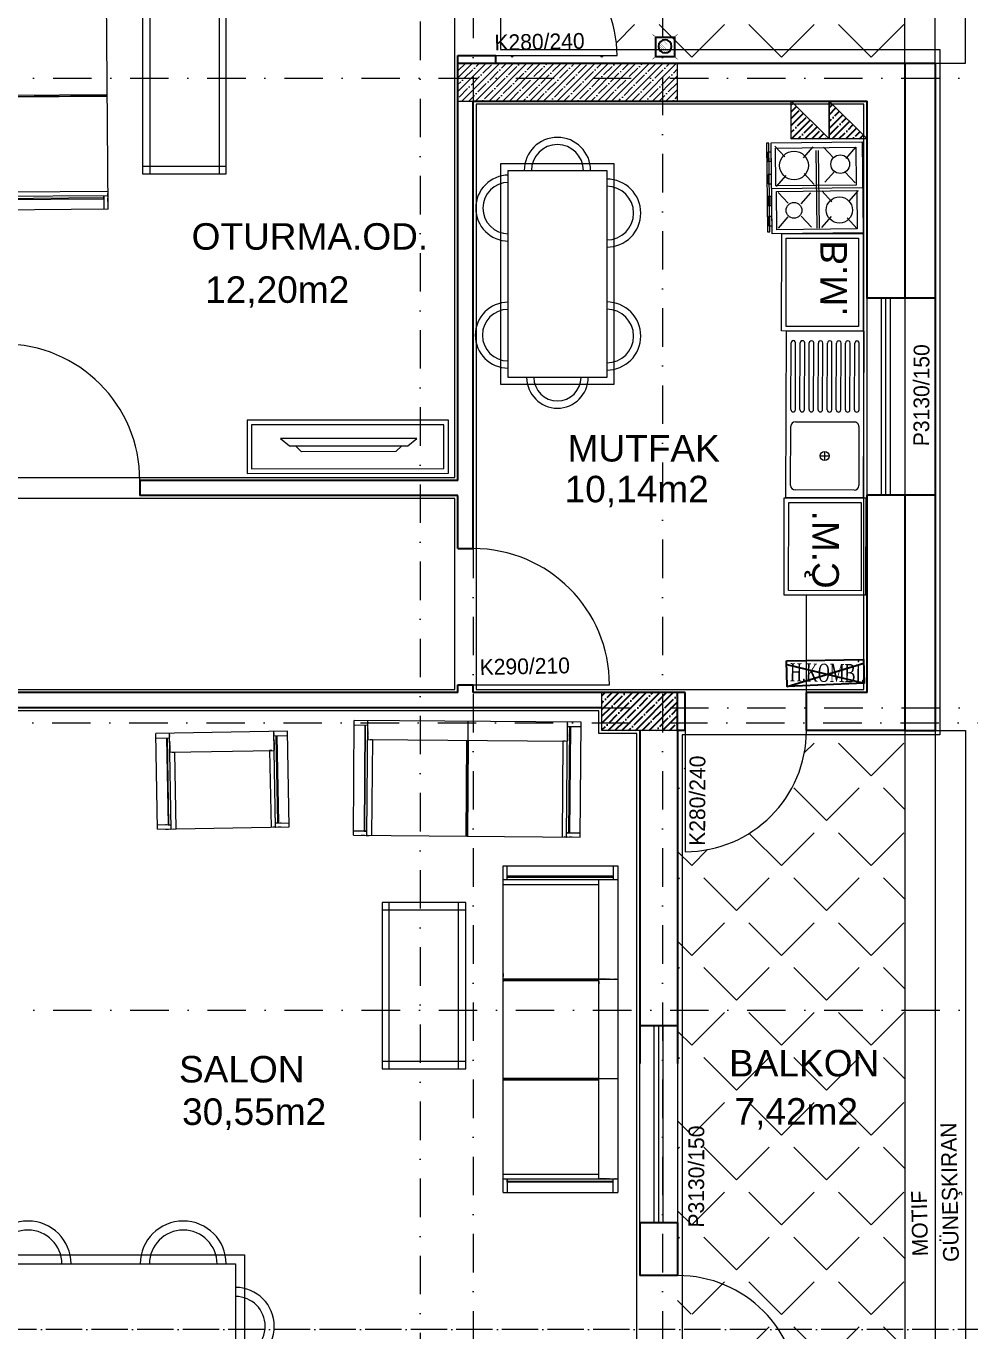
# Model space of a CAD drawing. Header units: millimetres. Extents: x -16104 to 67872, y -88009 to 12107.
# Drawn here: x 19817 to 20440, y 10589 to 11449 of the extents above; entities that cross this region are included whole.
import ezdxf

# ---------------------------------------------------------------- set-up
doc = ezdxf.new("R2010")
doc.units = ezdxf.units.MM
for name, pattern in [('ACAD_ISO04W100', [30, 24, -3, 0, -3]), ('ACAD_ISO07W100', [3, 0, -3]), ('DASHDOTX2', [50.8, 25.4, -12.7, 0, -12.7])]:
    doc.linetypes.add(name, pattern=pattern)
doc.layers.get('0').update_dxf_attribs({"color": 241})
for name, color, linetype, lineweight in [('AKS', 1, 'ACAD_ISO07W100', 5), ('akslar', 144, 'Continuous', 20), ('baca', 46, 'Continuous', 5), ('bacas', 11, 'Continuous', 5), ('balkon', 6, 'Continuous', 5), ('duvar', 123, 'Continuous', 25), ('emsal&kolon', 1, 'Continuous', 5), ('kapı', 3, 'Continuous', 5), ('kolon', 1, 'Continuous', 5), ('OLCU', 54, 'Continuous', 13), ('PASEMCON', 2, 'Continuous', 9), ('pencere', 5, 'Continuous', 5), ('POZ', 36, 'Continuous', 18), ('SıVA', 40, 'Continuous', 9), ('tefriş', 30, 'Continuous', 5), ('ÖLÇÜ', 252, 'Continuous', 20)]:
    doc.layers.add(name, color=color, linetype=linetype, lineweight=lineweight)
doc.layers.add('tarama korıdor', color=33, linetype='Continuous')
doc.styles.add('DIM', font='Txttw.shx', dxfattribs={"width": 0.6})
doc.styles.add('DIN', font='times.ttf', dxfattribs={"width": 0.6})
doc.styles.add('M2', font='stylu.ttf', dxfattribs={"height": 10})
doc.dimstyles.new('50', dxfattribs={"dimscale": 0, "dimtxt": 30, "dimasz": 1, "dimexe": 0, "dimexo": 2, "dimgap": 4, "dimtad": 1, "dimdec": 0, "dimzin": 0, "dimdsep": 46, "dimtxsty": 'DIM', "dimblk1": 'DOT', "dimblk2": 'DOT', "dimsah": 1, "dimcen": 1.5, "dimdle": 3, "dimse1": 1, "dimse2": 1, "dimclrd": 256, "dimclre": 9, "dimclrt": 256, "dimadec": 0, "dimazin": 0, "dimtfac": 0.24, "dimtdec": 0, "dimtix": 1, "dimtmove": 2, "dimatfit": 3, "dimldrblk": 'DOT', "dimfxl": 0, "dimtolj": 1, "dimtzin": 15, "dimarcsym": 0})
pattern_1 = [(45, (3601.717, 17059.605), (-29.63485, 29.63485), [30.48, -11.43]), (135, (3601.717, 17059.605), (-29.63485, -29.63485), [30.48, -11.43])]
pattern_2 = [(45, (7205.1105, 0), (-4.490128, 4.490128), []), (45, (7209.6007, 0), (-4.490128, 4.490128), [7.9375, -1.5875, 0, -1.5875])]

# ---------------------------------------------------------------- blocks, each defined once
blk = doc.blocks.new('DOT')
for p, q in [((0, 15), (0, -15)), ((-2, 0), (0, 0)), ((2, 0), (0, 0))]:
    blk.add_line(p, q)
blk.add_circle((0, 0), 2)
blk = doc.blocks.new('*D4593')
at = {"layer": 'Defpoints', "color": 0, "transparency": 16777216}
for p in [(20237.26, 11825.04), (20247.26, 11790.04), (20237.26, 10742.83)]:
    blk.add_point(p, dxfattribs=at)
at = {"layer": 'OLCU', "lineweight": -2, "transparency": 16777216}
for p, q in [((20236.26, 11825.04), (20235.26, 11825.04)), ((20247.26, 11825.04), (20237.26, 11825.04)), ((20248.26, 11825.04), (20249.26, 11825.04))]:
    blk.add_line(p, q, dxfattribs=at)
blk.add_blockref('DOT', (20237.26, 11825.04), dxfattribs=at)
at = {"layer": 'OLCU', "lineweight": -2, "transparency": 16777216, "rotation": 180}
blk.add_blockref('DOT', (20247.26, 11825.04), dxfattribs=at)
at = {"layer": 'OLCU', "transparency": 16777216, "insert": (20242.26, 11844.04), "char_height": 30, "attachment_point": 5, "style": 'DIM'}
blk.add_mtext('\\A1;10', dxfattribs=at)
blk = doc.blocks.new('ocak')
at = {"layer": 'tefriş', "linetype": 'Continuous'}
for p, q in [((16296.72, -4660.22), (16356.72, -4660.22)), ((16296.72, -4720.22), (16296.72, -4660.22)), ((16300.32, -4664.37), (16325.23, -4664.37)), ((16300.32, -4717.41), (16300.32, -4664.37)), ((16307.53, -4670.9), (16300.32, -4664.37)), ((16316.56, -4671.64), (16323.76, -4665.1)), ((16325.23, -4664.37), (16325.23, -4717.41)), ((16327.06, -4660.22), (16327.06, -4720.22)), ((16336.03, -4669.44), (16328.83, -4662.97)), ((16328.83, -4664.01), (16354.1, -4664.01)), ((16328.83, -4717.05), (16328.83, -4664.01)), ((16346.89, -4670.54), (16354.1, -4664.01)), ((16354.1, -4664.01), (16354.1, -4717.05)), ((16356.72, -4660.22), (16356.72, -4720.22)), ((16299.96, -4685.67), (16307.16, -4679.2)), ((16323.03, -4685), (16315.83, -4678.47)), ((16328.83, -4687.14), (16336.03, -4680.61)), ((16353, -4687.5), (16345.8, -4680.97)), ((16302.09, -4689.27), (16353.36, -4689.27)), ((16302.09, -4690.74), (16353.36, -4690.74)), ((16317.29, -4698.67), (16324.49, -4692.2)), ((16306.79, -4699.04), (16299.59, -4692.57)), ((16337.13, -4700.87), (16329.93, -4694.34)), ((16345.43, -4700.87), (16352.69, -4694.34)), ((16329.56, -4716.01), (16336.76, -4709.54)), ((16353, -4716.01), (16345.8, -4709.54)), ((16298.86, -4717.84), (16306.06, -4711.31)), ((16325.23, -4717.41), (16300.32, -4717.41)), ((16325.59, -4717.11), (16318.39, -4710.58)), ((16354.1, -4717.05), (16328.83, -4717.05)), ((16356.72, -4720.22), (16296.72, -4720.22)), ((16297.03, -4721.75), (16297.03, -4723.21)), ((16355.5, -4721.75), (16297.03, -4721.75)), ((16297.03, -4723.21), (16355.5, -4723.21)), ((16308.93, -4720.28), (16302.83, -4720.28)), ((16302.83, -4720.28), (16302.83, -4722.48)), ((16302.83, -4722.48), (16308.93, -4722.48)), ((16308.93, -4722.48), (16308.93, -4720.28)), ((16317.6, -4720.28), (16317.6, -4722.48)), ((16323.76, -4720.28), (16317.6, -4720.28)), ((16317.6, -4722.48), (16323.76, -4722.48)), ((16323.76, -4722.48), (16323.76, -4720.28)), ((16338.17, -4720.65), (16332.06, -4720.65)), ((16332.06, -4720.65), (16332.06, -4722.84)), ((16332.06, -4722.84), (16338.17, -4722.84)), ((16338.17, -4722.84), (16338.17, -4720.65)), ((16345.43, -4720.28), (16345.43, -4722.48)), ((16351.53, -4720.28), (16345.43, -4720.28)), ((16345.43, -4722.48), (16351.53, -4722.48)), ((16351.53, -4722.48), (16351.53, -4720.28)), ((16355.5, -4723.21), (16355.5, -4721.75))]:
    blk.add_line(p, q, dxfattribs=at).dxf.unprotected_set("ltscale", 0)
for centre, radius in [((16311.31, -4674.81), 6.15), ((16341.58, -4675.72), 8.68), ((16311.86, -4705.33), 9.47), ((16341.46, -4705.69), 5.22)]:
    blk.add_circle(centre, radius, dxfattribs=at).dxf.unprotected_set("ltscale", 0)
blk = doc.blocks.new('öu')
at = {"layer": 'tefriş'}
for points in [[(2090.97, -468.94), (2090.97, -404.72), (2037.16, -404.72), (2037.16, -468.94)], [(2087.97, -465.94), (2087.97, -407.72), (2040.16, -407.72), (2040.16, -465.94)]]:
    blk.add_lwpolyline(points, close=True, dxfattribs=at)
at = {"layer": 'tefriş', "insert": (2047.87, -459.36), "char_height": 17.5, "width": 1076.8413, "attachment_point": 9, "rotation": 270}
blk.add_mtext('{\\fArial|b0|i0|c162|p34;B.M.}', dxfattribs=at)
blk = doc.blocks.new('nb')
at = {"layer": 'tefriş'}
for points in [[(2093.6, -356.31), (2093.6, -292.09), (2039.78, -292.09), (2039.78, -356.31)], [(2090.6, -353.31), (2090.6, -295.09), (2042.78, -295.09), (2042.78, -353.31)]]:
    blk.add_lwpolyline(points, close=True, dxfattribs=at)
at = {"layer": 'tefriş', "insert": (2053.03, -347.96), "char_height": 17.5, "width": 1076.8413, "attachment_point": 9, "rotation": 270}
blk.add_mtext('{\\fArial|b0|i0|c162|p34;Ç.M.}', dxfattribs=at)
blk = doc.blocks.new('new block')
at = {"layer": 'tefriş'}
for p, q in [((1269.85, 5670.26), (1379.85, 5670.26)), ((1269.85, 5619.26), (1269.85, 5670.26)), ((1277.85, 5667.26), (1316.85, 5667.26)), ((1327.85, 5667.26), (1371.85, 5667.26)), ((1379.85, 5670.26), (1379.85, 5619.26)), ((1274.85, 5625.26), (1274.85, 5664.26)), ((1319.85, 5664.26), (1319.85, 5625.26)), ((1327.85, 5664.26), (1371.85, 5664.26)), ((1327.85, 5661.26), (1371.85, 5661.26)), ((1327.85, 5658.26), (1371.85, 5658.26)), ((1327.85, 5655.26), (1371.85, 5655.26)), ((1327.85, 5652.26), (1371.85, 5652.26)), ((1327.85, 5649.26), (1371.85, 5649.26)), ((1294.35, 5644.76), (1300.35, 5644.76)), ((1297.35, 5647.76), (1297.35, 5641.76)), ((1327.85, 5646.26), (1371.85, 5646.26)), ((1327.85, 5643.26), (1371.85, 5643.26)), ((1327.85, 5640.26), (1371.85, 5640.26)), ((1327.85, 5637.26), (1371.85, 5637.26)), ((1327.85, 5634.26), (1371.85, 5634.26)), ((1327.85, 5631.26), (1371.85, 5631.26)), ((1316.85, 5622.26), (1277.85, 5622.26)), ((1327.85, 5628.26), (1371.85, 5628.26)), ((1327.85, 5625.26), (1371.85, 5625.26)), ((1327.85, 5622.26), (1371.85, 5622.26)), ((1379.85, 5619.26), (1269.85, 5619.26))]:
    blk.add_line(p, q, dxfattribs=at)
blk.add_circle((1297.35, 5644.76), 3, dxfattribs=at)
for centre, radius, start, end in [((1277.85, 5664.26), 3, 90, 180), ((1316.85, 5664.26), 3, 0, 90), ((1327.85, 5665.76), 1.5, 90, 270), ((1371.85, 5665.76), 1.5, 270, 90), ((1327.85, 5659.76), 1.5, 90, 270), ((1371.85, 5659.76), 1.5, 270, 90), ((1327.85, 5653.76), 1.5, 90, 270), ((1327.85, 5647.76), 1.5, 90, 270), ((1371.85, 5653.76), 1.5, 270, 90), ((1371.85, 5647.76), 1.5, 270, 90), ((1327.85, 5641.76), 1.5, 90, 270), ((1371.85, 5641.76), 1.5, 270, 90), ((1327.85, 5635.76), 1.5, 90, 270), ((1327.85, 5629.76), 1.5, 90, 270), ((1371.85, 5635.76), 1.5, 270, 90), ((1371.85, 5629.76), 1.5, 270, 90), ((1277.85, 5625.26), 3, 180, 270), ((1316.85, 5625.26), 3, 270, 0), ((1327.85, 5623.76), 1.5, 90, 270), ((1371.85, 5623.76), 1.5, 270, 90)]:
    blk.add_arc(centre, radius, start, end, dxfattribs=at)
blk = doc.blocks.new('sec')
at = {"layer": 'bacas'}
for p, q in [((9731.12, -593.55), (9731.12, -669.3)), ((9731.12, -593.55), (9946.75, -593.55)), ((9731.12, -593.55), (9731.12, -669.3)), ((9736.37, -593.55), (9738.37, -593.55)), ((9736.37, -593.55), (9738.37, -593.55)), ((9739.62, -593.55), (9741.62, -593.55)), ((9739.62, -593.55), (9741.62, -593.55)), ((9740.12, -593.55), (9740.12, -669.3)), ((9740.37, -593.55), (9740.12, -593.55)), ((9740.12, -593.55), (9740.12, -669.3)), ((9740.37, -593.55), (9740.12, -593.55)), ((9743.12, -656.8), (9743.12, -593.55)), ((9743.12, -656.8), (9743.12, -593.55)), ((9797, -593.55), (9946.75, -593.55)), ((9805.56, -593.55), (9805.56, -656.8)), ((9805.56, -593.55), (9805.56, -656.8)), ((9806.12, -669.3), (9806.12, -593.55)), ((9806.12, -669.3), (9806.12, -593.55)), ((9806.62, -593.55), (9806.62, -656.8)), ((9806.62, -593.55), (9806.62, -656.8)), ((9872.37, -593.55), (9870.37, -593.55)), ((9872.37, -593.55), (9870.37, -593.55)), ((9871.18, -593.55), (9871.18, -656.8)), ((9871.62, -593.55), (9871.87, -593.55)), ((9871.62, -593.55), (9871.87, -593.55)), ((9871.87, -593.55), (9871.87, -669.3)), ((9872.25, -593.55), (9872.25, -656.8)), ((9875.62, -593.55), (9873.62, -593.55)), ((9875.62, -593.55), (9873.62, -593.55)), ((9934.26, -656.8), (9934.26, -593.55)), ((9937.83, -593.56), (9937.83, -669.31)), ((9946.83, -593.56), (9946.83, -669.31)), ((9946.83, -593.56), (9946.83, -669.31)), ((9740.12, -596.3), (9731.12, -596.3)), ((9740.12, -596.3), (9731.12, -596.3)), ((9737.12, -596.3), (9736.37, -596.3)), ((9737.12, -596.3), (9736.37, -596.3)), ((9738.12, -666.3), (9738.12, -596.3)), ((9738.12, -596.3), (9739.62, -596.3)), ((9738.12, -666.3), (9738.12, -596.3)), ((9738.12, -596.3), (9739.62, -596.3)), ((9738.37, -596.3), (9738.62, -596.3)), ((9738.37, -596.3), (9738.62, -596.3)), ((9738.62, -596.3), (9738.62, -666.3)), ((9738.62, -596.3), (9738.62, -666.3)), ((9937.75, -596.3), (9946.75, -596.3)), ((9937.75, -596.3), (9946.75, -596.3)), ((9939.33, -596.31), (9939.33, -666.31)), ((9939.33, -596.31), (9939.33, -666.31)), ((9939.83, -666.31), (9939.83, -596.31)), ((9939.83, -666.31), (9939.83, -596.31)), ((9740.12, -656.8), (9871.87, -656.8)), ((9740.12, -656.8), (9740.37, -656.8)), ((9740.12, -656.8), (9937.83, -656.8)), ((9740.12, -656.8), (9740.37, -656.8)), ((9740.12, -657.3), (9740.12, -657.05)), ((9740.12, -657.3), (9740.12, -657.05)), ((9740.12, -657.8), (9740.12, -657.55)), ((9740.12, -657.8), (9740.12, -657.55)), ((9740.12, -658.3), (9740.12, -658.05)), ((9740.12, -658.3), (9740.12, -658.05)), ((9740.12, -658.8), (9740.12, -658.55)), ((9740.12, -658.8), (9740.12, -658.55)), ((9740.12, -659.3), (9740.12, -659.05)), ((9740.12, -659.3), (9740.12, -659.05)), ((9740.12, -659.8), (9740.12, -659.55)), ((9740.12, -659.8), (9740.12, -659.55)), ((9740.12, -660.3), (9740.12, -660.05)), ((9740.12, -660.3), (9740.12, -660.05)), ((9740.12, -661.05), (9740.12, -660.55)), ((9740.12, -661.05), (9740.12, -660.55)), ((9740.12, -661.55), (9740.12, -661.3)), ((9740.12, -661.55), (9740.12, -661.3)), ((9740.12, -662.3), (9740.12, -662.05)), ((9740.12, -662.3), (9740.12, -662.05)), ((9740.12, -663.05), (9740.12, -662.8)), ((9740.12, -663.05), (9740.12, -662.8)), ((9741.62, -656.8), (9743.12, -656.8)), ((9741.62, -656.8), (9743.12, -656.8)), ((9870.37, -656.8), (9868.87, -656.8)), ((9870.37, -656.8), (9868.87, -656.8)), ((9871.87, -656.8), (9871.62, -656.8)), ((9871.87, -656.8), (9871.62, -656.8)), ((9871.87, -657.3), (9871.87, -657.05)), ((9871.87, -657.3), (9871.87, -657.05)), ((9871.87, -657.8), (9871.87, -657.55)), ((9871.87, -657.8), (9871.87, -657.55)), ((9871.87, -658.3), (9871.87, -658.05)), ((9871.87, -658.3), (9871.87, -658.05)), ((9871.87, -658.8), (9871.87, -658.55)), ((9871.87, -658.8), (9871.87, -658.55)), ((9871.87, -659.3), (9871.87, -659.05)), ((9871.87, -659.3), (9871.87, -659.05)), ((9871.87, -659.8), (9871.87, -659.55)), ((9871.87, -659.8), (9871.87, -659.55)), ((9871.87, -660.3), (9871.87, -660.05)), ((9871.87, -660.3), (9871.87, -660.05)), ((9871.87, -661.05), (9871.87, -660.55)), ((9871.87, -661.05), (9871.87, -660.55)), ((9871.87, -661.55), (9871.87, -661.3)), ((9871.87, -661.55), (9871.87, -661.3)), ((9871.87, -662.3), (9871.87, -662.05)), ((9871.87, -662.3), (9871.87, -662.05)), ((9871.87, -663.05), (9871.87, -662.8)), ((9871.87, -663.05), (9871.87, -662.8)), ((9731.12, -666.3), (9740.12, -666.3)), ((9731.12, -666.3), (9740.12, -666.3)), ((9946.83, -669.31), (9731.12, -669.3)), ((9740.12, -663.8), (9740.12, -663.55)), ((9740.12, -663.8), (9740.12, -663.55)), ((9740.12, -667.55), (9740.12, -667.3)), ((9740.12, -667.55), (9740.12, -667.3)), ((9740.12, -668.3), (9740.12, -668.05)), ((9740.12, -668.3), (9740.12, -668.05)), ((9946.83, -669.31), (9797.08, -669.31)), ((9871.87, -663.8), (9871.87, -663.55)), ((9871.87, -663.8), (9871.87, -663.55)), ((9871.87, -667.55), (9871.87, -667.3)), ((9871.87, -667.55), (9871.87, -667.3)), ((9871.87, -668.3), (9871.87, -668.05)), ((9871.87, -668.3), (9871.87, -668.05)), ((9946.83, -666.31), (9937.83, -666.31)), ((9946.83, -666.31), (9937.83, -666.31))]:
    blk.add_line(p, q, dxfattribs=at)
blk = doc.blocks.new('NEWBLOCK5')
at = {"layer": 'bacas'}
for p, q in [((1.4704, -0.1965), (0.3729, -0.1965)), ((0.3729, -0.1965), (0.3729, -0.749)), ((0.3729, -0.2465), (1.4704, -0.2465)), ((0.4229, -0.1965), (0.4229, -0.749)), ((1.4204, -0.1965), (1.4204, -0.749)), ((1.4704, -0.749), (1.4704, -0.1965)), ((1.4704, -0.7015), (0.3729, -0.7015)), ((0.3729, -0.749), (1.4704, -0.749))]:
    blk.add_line(p, q, dxfattribs=at)
blk = doc.blocks.new('NEWBLOCK4')
at = {"layer": 'bacas'}
for p, q in [((-0.8505, 0.5894), (-0.8505, 2.0869)), ((-0.093, 2.0869), (-0.8505, 2.0869)), ((-0.8205, 2.0869), (-0.8205, 1.9969)), ((-0.1205, 1.9969), (-0.1205, 2.0869)), ((-0.093, 2.0869), (-0.093, 0.5894)), ((-0.093, 1.9969), (-0.8505, 1.9969)), ((-0.8405, 1.9969), (-0.838, 1.9969)), ((-0.833, 1.9969), (-0.8305, 1.9969)), ((-0.8205, 2.0169), (-0.1205, 2.0169)), ((-0.1205, 2.0119), (-0.8205, 2.0119)), ((-0.7955, 1.9969), (-0.793, 1.9969)), ((-0.788, 1.9969), (-0.7855, 1.9969)), ((-0.7805, 1.9969), (-0.778, 1.9969)), ((-0.773, 1.9969), (-0.7705, 1.9969)), ((-0.768, 1.9969), (-0.763, 1.9969)), ((-0.7605, 1.9969), (-0.758, 1.9969)), ((-0.7555, 1.9969), (-0.753, 1.9969)), ((-0.7505, 1.9969), (-0.748, 1.9969)), ((-0.7455, 1.9969), (-0.743, 1.9969)), ((-0.7405, 1.9969), (-0.738, 1.9969)), ((-0.7355, 1.9969), (-0.733, 1.9969)), ((-0.7305, 1.9969), (-0.728, 1.9969)), ((-0.7255, 1.9969), (-0.7255, 0.6794)), ((-0.7255, 1.9969), (-0.7255, 1.9944)), ((-0.7255, 1.9819), (-0.7255, 1.9669)), ((-0.1205, 2.0269), (-0.1205, 2.0344)), ((-0.1205, 2.0169), (-0.1205, 2.0019)), ((-0.1205, 2.0144), (-0.1205, 2.0119)), ((-0.093, 2.0344), (-0.093, 2.0144)), ((-0.093, 2.0019), (-0.093, 1.9819)), ((-0.093, 1.9944), (-0.093, 1.9969)), ((-0.7255, 1.9669), (-0.093, 1.9669)), ((-0.8505, 1.3369), (-0.093, 1.3369)), ((-0.093, 1.3425), (-0.7255, 1.3425)), ((-0.093, 1.3319), (-0.7255, 1.3319)), ((-0.7255, 0.6944), (-0.7255, 0.7094)), ((-0.7255, 0.7094), (-0.093, 0.7094)), ((-0.093, 0.6744), (-0.093, 0.6944)), ((-0.093, 0.6794), (-0.8505, 0.6794)), ((-0.8405, 0.6794), (-0.838, 0.6794)), ((-0.833, 0.6794), (-0.8305, 0.6794)), ((-0.8205, 0.5894), (-0.8205, 0.6794)), ((-0.1205, 0.6644), (-0.8205, 0.6644)), ((-0.8205, 0.6594), (-0.1205, 0.6594)), ((-0.7955, 0.6794), (-0.793, 0.6794)), ((-0.788, 0.6794), (-0.7855, 0.6794)), ((-0.7805, 0.6794), (-0.778, 0.6794)), ((-0.773, 0.6794), (-0.7705, 0.6794)), ((-0.768, 0.6794), (-0.763, 0.6794)), ((-0.7605, 0.6794), (-0.758, 0.6794)), ((-0.7555, 0.6794), (-0.753, 0.6794)), ((-0.7505, 0.6794), (-0.748, 0.6794)), ((-0.7455, 0.6794), (-0.743, 0.6794)), ((-0.7405, 0.6794), (-0.738, 0.6794)), ((-0.7355, 0.6794), (-0.733, 0.6794)), ((-0.7305, 0.6794), (-0.728, 0.6794)), ((-0.7255, 0.6794), (-0.7255, 0.6819)), ((-0.1205, 0.6794), (-0.1205, 0.5894)), ((-0.1205, 0.6594), (-0.1205, 0.6744)), ((-0.1205, 0.6619), (-0.1205, 0.6644)), ((-0.1205, 0.6494), (-0.1205, 0.6419)), ((-0.093, 0.6819), (-0.093, 0.6794)), ((-0.093, 0.6419), (-0.093, 0.6619)), ((-0.093, 0.5894), (-0.8505, 0.5894))]:
    blk.add_line(p, q, dxfattribs=at)
blk = doc.blocks.new('tekli.')
at = {"layer": 'bacas'}
for p, q in [((43.44, 0), (-43.44, 0)), ((-43.44, 0), (-43.44, -63.16)), ((-38.19, 0), (-36.19, 0)), ((-34.94, 0), (-32.94, 0)), ((-34.19, 0), (-34.44, 0)), ((-34.44, 0), (-34.44, -63.16)), ((-31.44, -50.66), (-31.44, 0)), ((31.44, -50.66), (31.44, 0)), ((34.94, 0), (32.94, 0)), ((34.19, 0), (34.44, 0)), ((34.44, 0), (34.44, -63.16)), ((38.19, 0), (36.19, 0)), ((43.44, 0), (43.44, -63.16)), ((-34.44, -2.75), (-43.44, -2.75)), ((-37.44, -2.75), (-38.19, -2.75)), ((-36.44, -60.16), (-36.44, -2.75)), ((-36.44, -2.75), (-34.94, -2.75)), ((-36.19, -2.75), (-35.94, -2.75)), ((-35.94, -2.75), (-35.94, -60.16)), ((34.44, -2.75), (43.44, -2.75)), ((36.44, -2.75), (34.94, -2.75)), ((35.94, -2.75), (35.94, -60.16)), ((36.19, -2.75), (35.94, -2.75)), ((36.44, -60.16), (36.44, -2.75)), ((37.44, -2.75), (38.19, -2.75)), ((34.44, -50.66), (-34.44, -50.66)), ((-34.44, -50.66), (-34.19, -50.66)), ((-34.44, -51.16), (-34.44, -50.91)), ((-34.44, -51.66), (-34.44, -51.41)), ((-32.94, -50.66), (-31.44, -50.66)), ((32.94, -50.66), (31.44, -50.66)), ((34.44, -50.66), (34.19, -50.66)), ((34.44, -51.16), (34.44, -50.91)), ((34.44, -51.66), (34.44, -51.41)), ((-43.44, -60.16), (-34.44, -60.16)), ((-34.44, -52.16), (-34.44, -51.91)), ((-34.44, -52.66), (-34.44, -52.41)), ((-34.44, -53.16), (-34.44, -52.91)), ((-34.44, -53.66), (-34.44, -53.41)), ((-34.44, -54.16), (-34.44, -53.91)), ((-34.44, -54.91), (-34.44, -54.41)), ((-34.44, -55.41), (-34.44, -55.16)), ((-34.44, -56.16), (-34.44, -55.91)), ((-34.44, -56.91), (-34.44, -56.66)), ((-34.44, -57.66), (-34.44, -57.41)), ((34.44, -52.16), (34.44, -51.91)), ((34.44, -52.66), (34.44, -52.41)), ((34.44, -53.16), (34.44, -52.91)), ((34.44, -53.66), (34.44, -53.41)), ((34.44, -54.16), (34.44, -53.91)), ((34.44, -54.91), (34.44, -54.41)), ((34.44, -55.41), (34.44, -55.16)), ((34.44, -56.16), (34.44, -55.91)), ((34.44, -56.91), (34.44, -56.66)), ((34.44, -57.66), (34.44, -57.41)), ((43.44, -60.16), (34.44, -60.16)), ((-43.44, -63.16), (43.44, -63.16)), ((-34.44, -61.41), (-34.44, -61.16)), ((-34.44, -62.16), (-34.44, -61.91)), ((34.44, -61.41), (34.44, -61.16)), ((34.44, -62.16), (34.44, -61.91))]:
    blk.add_line(p, q, dxfattribs=at)
blk = doc.blocks.new('rb')
at = {"layer": 'tefriş'}
for points in [[(1548.4, 487.07), (1595.5, 487.07), (1595.5, 394.92), (1548.4, 394.92)], [(1551.4, 484.07), (1592.5, 484.07), (1592.5, 397.92), (1551.4, 397.92)]]:
    blk.add_lwpolyline(points, close=True, dxfattribs=at)
for centre, radius, start, end in [((1571.95, 484.07), 12.83, 0, 180), ((1571.95, 484.07), 9.83, 0, 180), ((1551.4, 466.84), 14.18, 90, 270), ((1551.4, 466.84), 11.18, 90, 270), ((1592.5, 466.49), 13.72, 270, 90), ((1592.5, 466.49), 10.72, 270, 90), ((1551.4, 415.62), 14.18, 90, 270), ((1551.4, 415.62), 11.18, 90, 270), ((1592.29, 413.54), 13.72, 270, 90), ((1592.29, 413.54), 10.72, 270, 90), ((1571.95, 397.92), 13.83, 180, 0), ((1571.95, 397.92), 10.83, 180, 0)]:
    blk.add_arc(centre, radius, start, end, dxfattribs=at)
blk = doc.blocks.new('DFG')
at = {"layer": 'tefriş'}
for points in [[(38169.15, -3228.78), (38169.11, -3095.78), (38204.11, -3095.77), (38204.15, -3228.77)], [(38172.15, -3225.78), (38172.11, -3098.78), (38201.11, -3098.77), (38201.15, -3225.77)], [(38187.31, -3200.75), (38187.26, -3122.74), (38191.96, -3116.74), (38192.02, -3206.74)]]:
    blk.add_lwpolyline(points, close=True, dxfattribs=at)
blk.add_lwpolyline([(38187.26, -3126.64), (38183.36, -3130.59), (38183.41, -3192.9), (38187.31, -3196.85)], dxfattribs=at)
blk = doc.blocks.new('A$C412C2498')
at = {"color": 5, "const_width": 0.6}
for points in [[(3.6, 24.3), (0.2, 27)], [(23.8, 24.3), (27.3, 27)], [(3.6, 3), (0.2, 0.2)], [(23.8, 3), (27.3, 0.2)]]:
    blk.add_lwpolyline(points, dxfattribs=at)
at = {"color": 5}
blk.add_lwpolyline([(23.8, 24.3), (3.6, 24.3), (3.6, 3), (23.8, 3)], close=True, dxfattribs=at)
at = {"const_width": 0.1}
for points in [[(6.7, 12.2), (14.6, 20.2)], [(6.8, 14.5), (12.4, 20.1)], [(7.1, 10.4), (16.4, 19.7)], [(7.9, 9.1), (17.8, 19)], [(8.8, 8), (18.9, 18.1)], [(10, 7.1), (19.8, 16.9)], [(11.3, 6.4), (20.4, 15.6)], [(13, 6), (20.8, 13.8)], [(14.8, 6.1), (20.8, 12.1)], [(17.4, 7), (19.8, 9.4)]]:
    blk.add_lwpolyline(points, dxfattribs=at)
blk.add_circle((13.7, 13.1), 7.12)
blk = doc.blocks.new('A$C5E2C1EC0')
at = {"xscale": 0.6105719971092185, "yscale": 0.6105719971092185, "zscale": 0.6105719971092185}
blk.add_blockref('A$C412C2498', (0, 0), dxfattribs=at)
blk = doc.blocks.new('ae')
at = {"layer": 'duvar'}
for p, q in [((75773.51, -20952.17), (75824.86, -20963.16)), ((75774.14, -20966.63), (75824.26, -20949.94))]:
    blk.add_line(p, q, dxfattribs=at)
blk.add_lwpolyline([(75773.26, -20949.63), (75824.12, -20947.34), (75824.86, -20963.16), (75774.14, -20966.63)], close=True, dxfattribs=at)
at = {"layer": 'PASEMCON', "color": 7, "style": 'DIN', "width": 0.6}
blk.add_text('H.KOMBİ.', height=12.004, rotation=0.66441, dxfattribs=at).set_placement((75775.83, -20963.19))

msp = doc.modelspace()

# ---------------------------------------------------------------- hatches: boundary and pattern name
h = msp.add_hatch()
h.set_pattern_fill('ANSI35,_O', color=256)
h.set_pattern_definition(pattern_2)
h.paths.add_polyline_path([(20237.26, 11009.73), (20197.26, 11009.73), (20197.26, 10999.73), (20237.26, 10999.73)])
h.paths.add_polyline_path([(20247.26, 11009.73), (20237.26, 11009.73), (20237.26, 10999.73), (20247.26, 10999.73)])
h.paths.add_polyline_path([(20247.26, 10999.73), (20237.26, 10999.73), (20237.26, 10984.73), (20247.26, 10984.73)])
h.paths.add_polyline_path([(20237.26, 10999.73), (20197.26, 10999.73), (20197.26, 10984.73), (20237.26, 10984.73)])
at = {"layer": 'duvar'}
h = msp.add_hatch(dxfattribs=at)
h.set_pattern_fill('ANSI35,_O', color=256)
h.set_pattern_definition(pattern_2)
h.paths.add_polyline_path([(20349.26, 11398.04), (20347.26, 11398.04), (20347.26, 11375.04), (20370.26, 11375.04), (20370.26, 11377.04)])
h.paths.add_polyline_path([(20324.26, 11398.04), (20322.26, 11398.04), (20322.26, 11375.04), (20347.26, 11375.04)])
at = {"layer": 'kolon'}
h = msp.add_hatch(dxfattribs=at)
h.set_pattern_fill('ANSI35,_O', color=256)
h.set_pattern_definition(pattern_2)
h.paths.add_polyline_path([(20247.26, 11425.04), (20237.26, 11425.04), (20237.26, 11415.04), (20247.26, 11415.04)])
h.paths.add_polyline_path([(20247.26, 11415.04), (20237.26, 11415.04), (20237.26, 11400.04), (20247.26, 11400.04)])
h.paths.add_polyline_path([(20237.26, 11400.04), (20237.26, 11415.04), (20112.26, 11415.04), (20112.26, 11400.04)])
h.paths.add_polyline_path([(20237.26, 11415.04), (20237.26, 11425.04), (20112.26, 11425.04), (20112.26, 11415.04)])
h.paths.add_polyline_path([(20102.26, 11415.04), (20112.26, 11415.04), (20112.26, 11425.04), (20102.26, 11425.04)])
h.paths.add_polyline_path([(20102.26, 11400.04), (20112.26, 11400.04), (20112.26, 11415.04), (20102.26, 11415.04)])
at = {"layer": 'ÖLÇÜ'}
h = msp.add_hatch(dxfattribs=at)
h.set_pattern_fill('ANGLE,_O', color=256, scale=6, angle=45)
h.set_pattern_definition(pattern_1)
h.paths.add_polyline_path([(20397.26, 11575.04), (20237.26, 11575.04), (20237.26, 11425.04), (20247.26, 11425.04), (20397.26, 11425.04)])
h.paths.add_polyline_path([(20237.26, 11575.04), (20127.26, 11575.04), (20127.26, 11510.04, -0.414214), (20207.26, 11430.04), (20127.26, 11430.04), (20127.26, 11425.04), (20237.26, 11425.04)])
h.paths.add_polyline_path([(20219.82, 11492.31), (20308.52, 11492.31), (20308.52, 11462.53), (20219.82, 11462.53)], flags=9)
h.paths.add_polyline_path([(20217.72, 11518.74), (20321.86, 11518.74), (20321.86, 11491.88), (20217.72, 11491.88)], flags=9)
h = msp.add_hatch(dxfattribs=at)
h.set_pattern_fill('ANGLE,_O', color=256, scale=6, angle=45)
h.set_pattern_definition(pattern_1)
h.paths.add_polyline_path([(20397.26, 10984.73), (20332.26, 10984.73, -0.079624), (20328.26, 10959.73), (20397.26, 10959.73)])
h.paths.add_polyline_path([(20397.26, 10959.73), (20328.26, 10959.73, -0.323907), (20252.26, 10904.73), (20252.26, 10959.73), (20247.26, 10959.73), (20247.26, 10780.04), (20397.26, 10780.04)])
h.paths.add_polyline_path([(20397.26, 10780.04), (20247.26, 10780.04), (20247.26, 10765.04), (20247.26, 10635.04), (20247.26, 10600.04, -0.131404), (20287.19, 10589.37), (20397.26, 10589.37)])
h.paths.add_polyline_path([(20397.26, 10589.37), (20287.19, 10589.37, -0.268211), (20327.26, 10520.04), (20247.26, 10520.04), (20247.26, 10500.04), (20397.26, 10500.04)])
h.paths.add_polyline_path([(20397.26, 10500.04), (20247.26, 10500.04), (20247.26, 10490.04), (20397.26, 10490.04)])
h.paths.add_polyline_path([(20268.98, 10653.71), (20269.24, 10744.21), (20251.47, 10744.26), (20251.21, 10653.76)], flags=24)
h.paths.add_polyline_path([(20280.43, 10746.77), (20368.27, 10746.77), (20368.27, 10716.99), (20280.43, 10716.99)], flags=24)
h.paths.add_polyline_path([(20280.59, 10778.66), (20384.73, 10778.66), (20384.73, 10751.8), (20280.59, 10751.8)], flags=24)

# ---------------------------------------------------------------- linework, layer by layer
at = {"layer": 'AKS', "color": 1, "linetype": 'ACAD_ISO04W100'}
msp.add_line((20516.44, 10589.37), (17908.09, 10589.37), dxfattribs=at)
at = {"layer": 'akslar', "linetype": 'DASHDOTX2'}
for p, q in [((20112.26, 11925.04), (20112.26, 9115.54)), ((20237.26, 11925.04), (20237.26, 9115.54)), ((20077.26, 11910.57), (20077.26, 9101.07)), ((17697.14, 11415.04), (20747.14, 11415.04)), ((17697.26, 10999.73), (20747.26, 10999.73)), ((19121.76, 10989.73), (20747.26, 10989.73)), ((17697.26, 10800.04), (20747.26, 10800.04))]:
    msp.add_line(p, q, dxfattribs=at)
at = {"layer": 'baca'}
for points in [[(20322.26, 11400.04), (20347.26, 11400.04), (20347.26, 11375.04), (20322.26, 11375.04), (20322.26, 11400.04), (20347.26, 11375.04)], [(20347.26, 11400.04), (20372.26, 11400.04), (20372.26, 11375.04), (20347.26, 11375.04), (20347.26, 11400.04), (20372.26, 11375.04)]]:
    msp.add_lwpolyline(points, dxfattribs=at)
at = {"layer": 'balkon'}
for p, q in [((20437.26, 11425.04), (20437.26, 11615.04)), ((20417.26, 11425.04), (20417.26, 11595.04)), ((20397.26, 11425.04), (20397.26, 11575.04)), ((20417.26, 11425.04), (20437.26, 11425.04)), ((20397.26, 10984.73), (20397.26, 10490.04)), ((20417.26, 10984.73), (20417.26, 10470.04)), ((20417.26, 10984.73), (20437.26, 10984.73)), ((20437.26, 10984.73), (20437.26, 10450.04))]:
    msp.add_line(p, q, dxfattribs=at)
at = {"layer": 'duvar'}
for p, q in [((20102.26, 11149.73), (20102.26, 11430.04)), ((20102.26, 11149.73), (20102.26, 11430.04)), ((20102.26, 11430.04), (20127.26, 11430.04)), ((20127.26, 11425.04), (20127.26, 11430.04)), ((20102.26, 11425.04), (20127.26, 11425.04)), ((20127.26, 11425.04), (20397.26, 11425.04)), ((20397.26, 11425.04), (20397.26, 11269.89)), ((20397.26, 11425.04), (20417.26, 11425.04)), ((20417.26, 11425.04), (20417.26, 11269.89)), ((20112.26, 11400.04), (20372.26, 11400.04)), ((20112.26, 11104.73), (20112.26, 11400.04)), ((20372.26, 11269.89), (20372.26, 11400.04)), ((20417.26, 11269.89), (20372.26, 11269.89)), ((20417.26, 11269.89), (20417.26, 11139.89)), ((20102.26, 11149.73), (19892.26, 11149.73)), ((19892.26, 11149.73), (19892.26, 11139.73)), ((20102.26, 11139.73), (19892.26, 11139.73)), ((20102.26, 11129.73), (20102.26, 11139.73)), ((20102.26, 11104.73), (20102.26, 11139.73)), ((20102.26, 11129.73), (20102.26, 11139.73)), ((20372.26, 11009.73), (20372.26, 11139.89)), ((20417.26, 11139.89), (20372.26, 11139.89)), ((20397.26, 11139.89), (20397.26, 10984.73)), ((20417.26, 11139.89), (20417.26, 10984.73)), ((20102.26, 11104.73), (20112.26, 11104.73)), ((20102.26, 11009.73), (20102.26, 11014.73)), ((20102.26, 11014.73), (20112.26, 11014.73)), ((20112.26, 11009.73), (20112.26, 11014.73)), ((20102.26, 11009.73), (19712.26, 11009.73)), ((20252.26, 11009.73), (20112.26, 11009.73)), ((20247.26, 10984.73), (20247.26, 11009.73)), ((20252.26, 10984.73), (20252.26, 11009.73)), ((20372.26, 11009.73), (20332.26, 11009.73)), ((20332.26, 10984.73), (20332.26, 11009.73)), ((20197.26, 10999.73), (19712.26, 10999.73)), ((20222.26, 10984.73), (20222.26, 10765.04)), ((20247.26, 10984.73), (20247.26, 10765.04)), ((20252.26, 10984.73), (20247.26, 10984.73)), ((20252.26, 10984.73), (20247.26, 10984.73)), ((20397.26, 10984.73), (20332.26, 10984.73)), ((20397.26, 10984.73), (20332.26, 10984.73)), ((20397.26, 10984.73), (20417.26, 10984.73)), ((20222.26, 10790.04), (20247.26, 10790.04)), ((20222.26, 10660.04), (20222.26, 10625.04)), ((20222.26, 10660.04), (20247.26, 10660.04)), ((20247.26, 10660.04), (20247.26, 10625.04)), ((20222.26, 10635.04), (20222.26, 10625.04)), ((20247.26, 10635.04), (20247.26, 10625.04)), ((20247.26, 10625.04), (20222.26, 10625.04))]:
    msp.add_line(p, q, dxfattribs=at)
at = {"layer": 'emsal&kolon'}
for points in [[(20102.26, 11425.04), (20102.26, 11400.04), (20247.26, 11400.04), (20247.26, 11425.04), (20102.26, 11425.04)], [(20197.26, 10984.73), (20197.26, 11009.73), (20247.26, 11009.73), (20247.26, 10984.73), (20197.26, 10984.73)]]:
    msp.add_lwpolyline(points, dxfattribs=at)
at = {"layer": 'kapı'}
for p, q in [((20127.26, 11430.04), (20207.26, 11430.04)), ((20112.26, 11014.73), (20202.26, 11014.73)), ((20252.26, 10984.73), (20252.26, 10904.73))]:
    msp.add_line(p, q, dxfattribs=at)
for centre, radius, start, end in [((20127.26, 11430.04), 80, 0, 90), ((19802.26, 11149.73), 90, 0, 90), ((20112.26, 11014.73), 90, 0, 90), ((20252.26, 10984.73), 80, 270, 0), ((20247.26, 10545.04), 80, 0, 90)]:
    msp.add_arc(centre, radius, start, end, dxfattribs=at)
at = {"layer": 'pencere'}
for p, q in [((20372.26, 11139.89), (20372.26, 11269.89)), ((20381.76, 11139.89), (20381.76, 11269.89)), ((20384.76, 11139.89), (20384.76, 11269.89)), ((20387.76, 11139.89), (20387.76, 11269.89)), ((20397.26, 11269.89), (20397.26, 11139.89)), ((20222.26, 10660.04), (20222.26, 10790.04)), ((20231.76, 10660.04), (20231.76, 10790.04)), ((20234.76, 10660.04), (20234.76, 10790.04)), ((20237.76, 10660.04), (20237.76, 10790.04)), ((20247.26, 10790.04), (20247.26, 10660.04)), ((20222.26, 10635.04), (20222.26, 10765.04)), ((20247.26, 10765.04), (20247.26, 10635.04))]:
    msp.add_line(p, q, dxfattribs=at)
at = {"layer": 'SıVA'}
for points in [[(19787.26, 10217.04), (19787.26, 9702.54), (19652.26, 9702.54), (19652.26, 9442.54), (18870.26, 9442.54), (18870.26, 9612.54), (18650.26, 9612.54), (18650.26, 10467.04), (18188.26, 10467.04), (18188.26, 10981.73), (18018.26, 10981.73), (18018.26, 11434.04), (18308.26, 11434.04), (18308.26, 11604.04), (20130.26, 11604.04), (20130.26, 11434.04), (20420.26, 11434.04), (20420.26, 10981.73), (20250.26, 10981.73), (20250.26, 10487.04), (20090.26, 10487.04), (20090.26, 10217.04)], [(19799.26, 11548.04), (19799.26, 11151.73), (19892.26, 11151.73), (20100.26, 11151.73), (20100.26, 11430.04), (20100.26, 11510.04), (20100.26, 11548.04)], [(20114.26, 11398.04), (20114.26, 11104.73), (20114.26, 11011.73), (20252.26, 11011.73), (20370.26, 11011.73), (20370.26, 11398.04)], [(20100.26, 11137.73), (19892.26, 11137.73), (19667.26, 11137.73), (19532.26, 11137.73), (19439.26, 11137.73), (19439.26, 11054.73), (19439.26, 10971.73), (19479.26, 10971.73), (19479.26, 10874.73), (19479.26, 10812.04), (19605.26, 10812.04), (19605.26, 10852.04), (19605.26, 10852.04), (19605.26, 11011.73), (19712.26, 11011.73), (20100.26, 11011.73)], [(19624.26, 10812.04), (19624.07, 10758.04), (19619.26, 10758.04), (19619.26, 10542.04), (19624.26, 10542.04), (19624.26, 10517.04), (20220.26, 10517.04), (20220.26, 10600.04), (20220.26, 10982.73), (20195.26, 10982.73), (20195.26, 10997.73), (19712.26, 10997.73), (19619.26, 10997.73), (19619.26, 10852.04), (19619.26, 10852.04), (19619.03, 10812.04)]]:
    msp.add_lwpolyline(points, close=True, dxfattribs=at)
at = {"layer": 'ÖLÇÜ'}
msp.add_line((20332.26, 11009.73), (20332.37, 11073.98), dxfattribs=at)

# ---------------------------------------------------------------- block references
at = {"ltscale": 50, "xscale": -1, "rotation": 180}
msp.add_blockref('A$C5E2C1EC0', (20230.56, 11444.13), dxfattribs=at)
at = {"layer": 'duvar', "rotation": 90}
msp.add_blockref('sec', (19538.48, 948.64), dxfattribs=at)
at = {"layer": 'pencere'}
for p, xscale, yscale, zscale, rotation in [((22657.88, 11984.46), 1.583999999999833, 1.583999999999833, 1.583999999999833, 180), ((18987.22, 13735.46), 2, 2, 2, 270)]:
    msp.add_blockref('rb', p, dxfattribs=dict(at, xscale=xscale, yscale=yscale, zscale=zscale, rotation=rotation))
at = {"layer": 'pencere', "xscale": -1}
for name, p, rotation in [('öu', (22407.23, 11715.6), 359.9547240069688), ('nb', (18277.24, 10785.48), 179.899881375756)]:
    msp.add_blockref(name, p, dxfattribs=dict(at, rotation=rotation))
at = {"layer": 'SıVA', "rotation": 358.419435477662}
msp.add_blockref('ae', (-54847.46, 34062.44), dxfattribs=at)
at = {"layer": 'tarama korıdor', "xscale": -1, "rotation": 270.0586309656334}
msp.add_blockref('DFG', (23230.87, -27011.45), dxfattribs=at)
at = {"layer": 'tefriş', "yscale": 100, "zscale": 100}
for name, p, xscale, rotation in [('NEWBLOCK4', (19879.07, 11537.35), -99.99999999999491, 180.4047079229011), ('NEWBLOCK5', (19874.4, 11314.78), 100, 90), ('NEWBLOCK4', (20241.81, 10904.54), -99.99999999999761, 89.5214883701798), ('NEWBLOCK5', (20127.02, 10908.38), 100, 270)]:
    msp.add_blockref(name, p, dxfattribs=dict(at, xscale=xscale, rotation=rotation))
at = {"layer": 'tefriş'}
for name, p, rotation in [('ocak', (24846.34, 27721.07), 270.6419649689023), ('new block', (25984.42, 9848.17), 89.7934934336595), ('tekli.', (19947.41, 10920.28), 181.0149228041541)]:
    msp.add_blockref(name, p, dxfattribs=dict(at, rotation=rotation))

# ---------------------------------------------------------------- texts
at = {"layer": 'emsal&kolon', "char_height": 17.5, "width": 1076.8413}
for s, insert, attachment_point in [('{\\fArial|b0|i0|c162|p34;OTURMA.OD.}', (20082.59, 11301.69), 9), ('{\\fArial|b0|i0|c162|p34;12,20m2}', (19935.37, 11263.63), 7), ('{\\fArial|b0|i0|c162|p34;MUTFAK}', (20275.1, 11161.94), 9), ('{\\fArial|b0|i0|c162|p34;10,14m2}', (20172.66, 11132), 7), ('{\\fArial|b0|i0|c162|p34;BALKON}', (20380.36, 10756.17), 9), ('{\\fArial|b0|i0|c162|p34;SALON}', (20000.97, 10752.19), 9), ('{\\fArial|b0|i0|c162|p34;30,55m2}', (19920.15, 10721.17), 7), ('{\\fArial|b0|i0|c162|p34;7,42m2}', (20284.8, 10721.36), 7)]:
    msp.add_mtext(s, dxfattribs=dict(at, insert=insert, attachment_point=attachment_point))
at = {"layer": 'POZ', "style": 'M2', "flags": 4}
for tag, p, rotation in [('K280/240', (20126.42, 11433.4), 1.13919), ('P3130/150', (20413.28, 11172.26), 89.83596), ('K290/210', (20116.7, 11021.3), 1.13919), ('K280/240', (20265.39, 10908.56), 89.83596), ('P3130/150', (20264.65, 10656.69), 89.83596), ('GÜNEŞKIRAN', (20432.95, 10634.13), 91.13919), ('MOTIF', (20412.59, 10637.86), 91.13919)]:
    msp.add_attdef(tag, p, 'K1 80/210', height=10.4, rotation=rotation, dxfattribs=at)

# ---------------------------------------------------------------- dimensions: what is measured, and where the dimension line sits
at = {"layer": 'OLCU'}
dim = msp.add_linear_dim(base=(20237.26, 11825.04), p1=(20247.26, 11790.04), p2=(20237.26, 10742.83), dimstyle='50', override={"dimscale": 1}, dxfattribs=at)
dim.commit()
dim.dimension.update_dxf_attribs({"geometry": '*D4593', "text_midpoint": (20242.26, 11844.04)})

doc.saveas('drawing.dxf')
